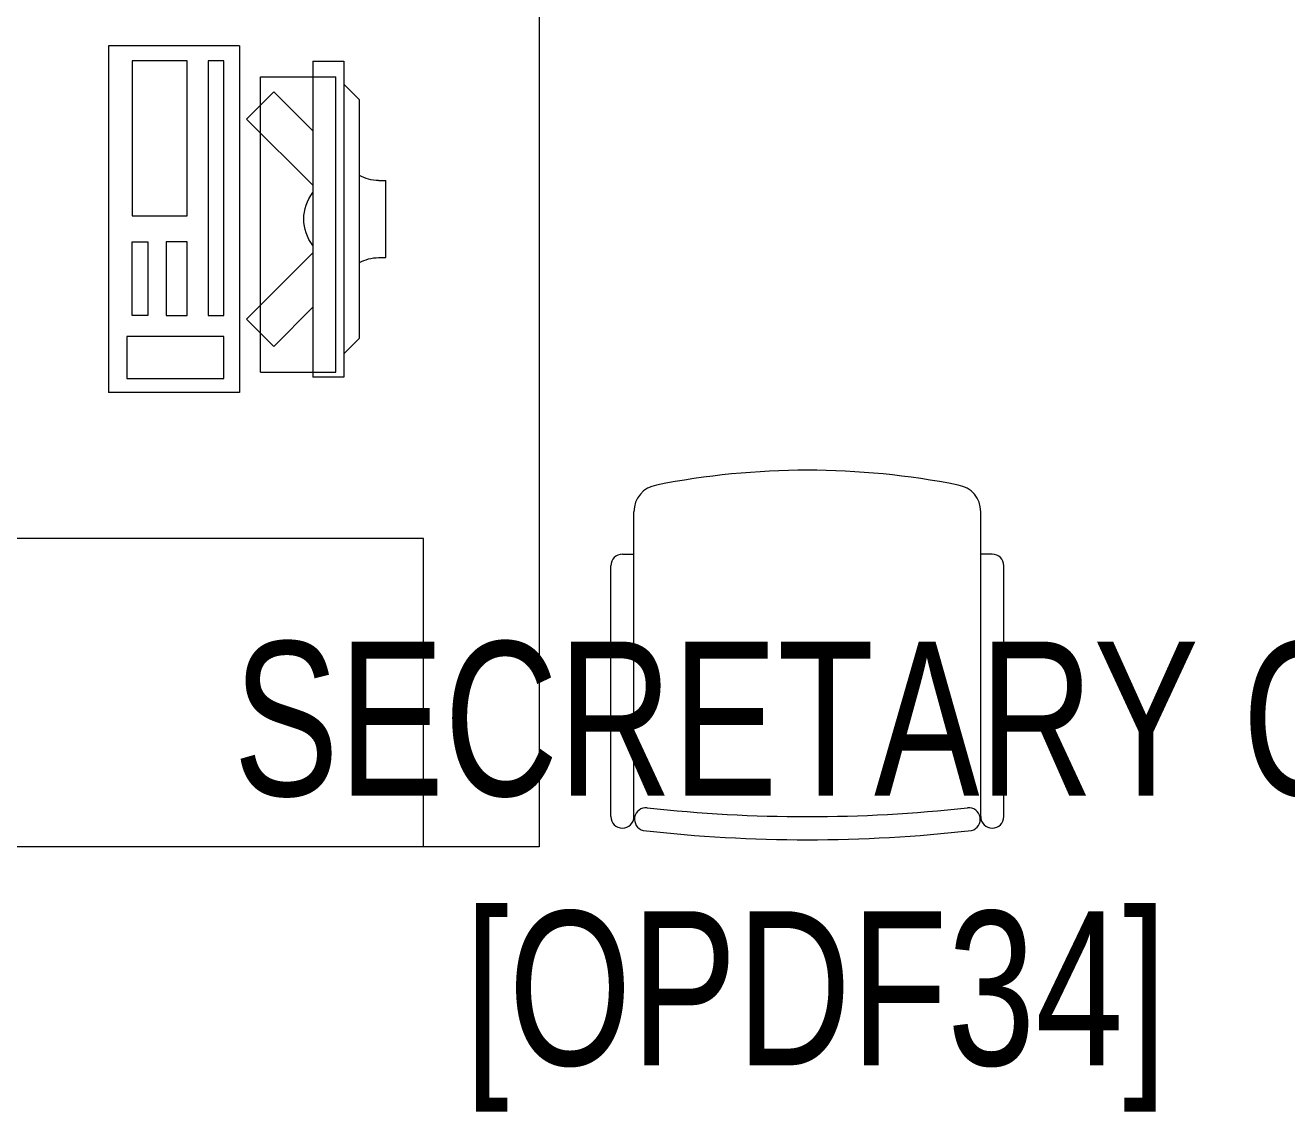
# Model space of a CAD drawing. Header units: millimetres. Extents: x -2143172 to 5255, y -610845 to 279739.
# Drawn here: x -1067644 to -1066007, y -586312 to -584902 of the extents above; entities that cross this region are included whole.
import ezdxf

# ---------------------------------------------------------------- set-up
doc = ezdxf.new("R2010")
doc.units = ezdxf.units.MM
doc.header["$LTSCALE"] = 30
doc.linetypes.add('HIDDEN', pattern=[9.525, 6.35, -3.175])
doc.layers.get('0').update_dxf_attribs({"lineweight": 5})
for name, color, linetype, lineweight in [('72_EGR_BASE_TEXT', 7, 'Continuous', 5), ('dims.', 152, 'Continuous', 5), ('LOADING', 163, 'Continuous', 5)]:
    doc.layers.add(name, color=color, linetype=linetype, lineweight=lineweight)
doc.styles.add('X3G_ENTITY_9EC9', font='swisscl.ttf', dxfattribs={"height": 0.2})
doc.styles.add('X3G_ENTITY_9F38', font='swisscl.ttf', dxfattribs={"height": 0.2})

# ---------------------------------------------------------------- blocks, each defined once
blk = doc.blocks.new('GF21043-P')
at = {"color": 0}
for p, q in [((0.8, 0.75), (-0.8, 0.75)), ((-0.8, 0.75), (-0.8, 0))]:
    blk.add_line(p, q, dxfattribs=at)
at = {"color": 0, "linetype": 'HIDDEN'}
for p, q in [((-0.8, 0.6), (-0.4, 0.6)), ((-0.4, 0.6), (-0.4, 0))]:
    blk.add_line(p, q, dxfattribs=at)
blk = doc.blocks.new('ITCWLS1-P')
for p, q in [((-0.17, 0.45), (-0.17, 0)), ((-0.17, 0.45), (0, 0.45)), ((0, 0.45), (0, 0)), ((-0.2651, 0.43, 0), (-0.3051, 0.43, 0)), ((-0.3051, 0.43, 0), (-0.3051, 0.02, 0)), ((-0.2651, 0.43, 0), (-0.2651, 0.02, 0)), ((-0.1496, 0.4305), (-0.1291, 0.4305)), ((-0.1291, 0.4305), (-0.1291, 0.4089)), ((-0.3251, 0.38, 0), (-0.3051, 0.4, 0)), ((-0.3251, 0.38, 0), (-0.3251, 0.07, 0)), ((-0.3251, 0.07, 0), (-0.3051, 0.05, 0)), ((-0.3051, 0.02, 0), (-0.2651, 0.02, 0)), ((-0.17, 0), (0, 0))]:
    blk.add_line(p, q)
at = {"color": 8, "linetype": 'HIDDEN'}
for p, q in [((-0.197, 0.4094), (-0.295, 0.4094)), ((-0.295, 0.0264), (-0.295, 0.4094)), ((-0.197, 0.0264), (-0.197, 0.4094)), ((-0.197, 0.0264), (-0.295, 0.0264))]:
    blk.add_line(p, q, dxfattribs=at)
at = {"color": 1, "extrusion": (2.48281e-10, 3.18408e-10, -1)}
for p, q in [((-0.2651, 0.3395), (-0.2144, 0.3902)), ((-0.1791, 0.3548), (-0.2144, 0.3902)), ((-0.2651, 0.2688), (-0.1791, 0.3548))]:
    blk.add_line(p, q, dxfattribs=at)
at = {"color": 1}
for p, q in [((-0.3503, 0.275), (-0.3596, 0.275)), ((-0.3596, 0.175), (-0.3596, 0.275)), ((-0.3503, 0.175), (-0.3596, 0.175))]:
    blk.add_line(p, q, dxfattribs=at)
at = {"color": 1, "extrusion": (2.48281e-10, -3.18408e-10, -1)}
for p, q in [((-0.2651, 0.1812), (-0.1791, 0.0952)), ((-0.2651, 0.1105), (-0.2144, 0.0598)), ((-0.1791, 0.0952), (-0.2144, 0.0598))]:
    blk.add_line(p, q, dxfattribs=at)
blk.add_lwpolyline([(-0.1291, 0.4089), (-0.1291, 0.1), (-0.1496, 0.1), (-0.1496, 0.4305)])
for points in [[(-0.1019, 0.4305), (-0.0304, 0.4305), (-0.0304, 0.2294), (-0.1019, 0.2294)], [(-0.1019, 0.1954), (-0.0747, 0.1954), (-0.0747, 0.1), (-0.1019, 0.1)], [(-0.0304, 0.1954), (-0.0508, 0.1954), (-0.0508, 0.1), (-0.0304, 0.1)], [(-0.1496, 0.0727), (-0.0236, 0.0727), (-0.0236, 0.0182), (-0.1496, 0.0182)]]:
    blk.add_lwpolyline(points, close=True)
at = {"color": 250, "linetype": 'Continuous'}
for points in [[(-0.1496, 0.1), (-0.1496, 0.1), (-0.1496, 0.1), (-0.1496, 0.1), (-0.1496, 0.1), (-0.1496, 0.1), (-0.1496, 0.1), (-0.1496, 0.1), (-0.1496, 0.1)], [(-0.1496, 0.1), (-0.1496, 0.1), (-0.1496, 0.1), (-0.1496, 0.1), (-0.1496, 0.1), (-0.1496, 0.1), (-0.1496, 0.1), (-0.1496, 0.1), (-0.1496, 0.1), (-0.1496, 0.1), (-0.1496, 0.1), (-0.1496, 0.1), (-0.1496, 0.1), (-0.1496, 0.1), (-0.1496, 0.1), (-0.1496, 0.1), (-0.1496, 0.1), (-0.1496, 0.1)], [(-0.1496, 0.1), (-0.1496, 0.1), (-0.1496, 0.1), (-0.1496, 0.1), (-0.1496, 0.1), (-0.1496, 0.1), (-0.1496, 0.1), (-0.1496, 0.1), (-0.1496, 0.1), (-0.1496, 0.1)], [(-0.1496, 0.1), (-0.1496, 0.1), (-0.1496, 0.1), (-0.1496, 0.1), (-0.1496, 0.1), (-0.1496, 0.1), (-0.1496, 0.1)], [(-0.1496, 0.1), (-0.1496, 0.1), (-0.1496, 0.1), (-0.1496, 0.1), (-0.1496, 0.1), (-0.1496, 0.1), (-0.1496, 0.1), (-0.1496, 0.1), (-0.1496, 0.1), (-0.1496, 0.1)], [(-0.1496, 0.1), (-0.1496, 0.1), (-0.1496, 0.1), (-0.1496, 0.1), (-0.1496, 0.1), (-0.1496, 0.1), (-0.1496, 0.1), (-0.1496, 0.1), (-0.1496, 0.1), (-0.1496, 0.1), (-0.1496, 0.1), (-0.1496, 0.1), (-0.1496, 0.1), (-0.1496, 0.1), (-0.1496, 0.1)], [(-0.1496, 0.1), (-0.1496, 0.1), (-0.1496, 0.1), (-0.1496, 0.1), (-0.1496, 0.1), (-0.1496, 0.1), (-0.1496, 0.1), (-0.1496, 0.1), (-0.1496, 0.1), (-0.1496, 0.1)], [(-0.1496, 0.1), (-0.1496, 0.1), (-0.1496, 0.1), (-0.1496, 0.1), (-0.1496, 0.1), (-0.1496, 0.1), (-0.1496, 0.1), (-0.1496, 0.1), (-0.1496, 0.1), (-0.1496, 0.1)], [(-0.1496, 0.1), (-0.1496, 0.1), (-0.1496, 0.1), (-0.1496, 0.1), (-0.1496, 0.1), (-0.1496, 0.1), (-0.1496, 0.1), (-0.1496, 0.1), (-0.1496, 0.1), (-0.1496, 0.1), (-0.1496, 0.1), (-0.1496, 0.1), (-0.1496, 0.1), (-0.1496, 0.1), (-0.1496, 0.1), (-0.1496, 0.1), (-0.1496, 0.1), (-0.1496, 0.1), (-0.1496, 0.1), (-0.1496, 0.1), (-0.1496, 0.1), (-0.1496, 0.1), (-0.1496, 0.1), (-0.1496, 0.1), (-0.1496, 0.1), (-0.1496, 0.1), (-0.1496, 0.1), (-0.1496, 0.1), (-0.1496, 0.1), (-0.1496, 0.1), (-0.1496, 0.1), (-0.1496, 0.1), (-0.1496, 0.1), (-0.1496, 0.1), (-0.1496, 0.1), (-0.1496, 0.1), (-0.1496, 0.1), (-0.1496, 0.1), (-0.1496, 0.1), (-0.1496, 0.1), (-0.1496, 0.1), (-0.1496, 0.1), (-0.1496, 0.1), (-0.1496, 0.1), (-0.1496, 0.1), (-0.1496, 0.1), (-0.1496, 0.1), (-0.1496, 0.1), (-0.1496, 0.1), (-0.1496, 0.1), (-0.1496, 0.1), (-0.1496, 0.1), (-0.1496, 0.1), (-0.1496, 0.1)], [(-0.1496, 0.1), (-0.1496, 0.1), (-0.1496, 0.1), (-0.1496, 0.1), (-0.1496, 0.1), (-0.1496, 0.1), (-0.1496, 0.1), (-0.1496, 0.1), (-0.1496, 0.1), (-0.1496, 0.1), (-0.1496, 0.1), (-0.1496, 0.1), (-0.1496, 0.1), (-0.1496, 0.1), (-0.1496, 0.1), (-0.1496, 0.1), (-0.1496, 0.1), (-0.1496, 0.1), (-0.1496, 0.1), (-0.1496, 0.1), (-0.1496, 0.1), (-0.1496, 0.1), (-0.1496, 0.1), (-0.1496, 0.1), (-0.1496, 0.1), (-0.1496, 0.1), (-0.1496, 0.1), (-0.1496, 0.1), (-0.1496, 0.1), (-0.1496, 0.1), (-0.1496, 0.1), (-0.1496, 0.1), (-0.1496, 0.1), (-0.1496, 0.1), (-0.1496, 0.1), (-0.1496, 0.1), (-0.1496, 0.1), (-0.1496, 0.1), (-0.1496, 0.1), (-0.1496, 0.1), (-0.1496, 0.1), (-0.1496, 0.1), (-0.1496, 0.1), (-0.1496, 0.1), (-0.1496, 0.1), (-0.1496, 0.1), (-0.1496, 0.1), (-0.1496, 0.1), (-0.1496, 0.1), (-0.1496, 0.1), (-0.1496, 0.1), (-0.1496, 0.1), (-0.1496, 0.1), (-0.1496, 0.1), (-0.1496, 0.1), (-0.1496, 0.1), (-0.1496, 0.1), (-0.1496, 0.1), (-0.1496, 0.1), (-0.1496, 0.1), (-0.1496, 0.1), (-0.1496, 0.1), (-0.1496, 0.1), (-0.1496, 0.1), (-0.1496, 0.1), (-0.1496, 0.1), (-0.1496, 0.1), (-0.1496, 0.1), (-0.1496, 0.1), (-0.1496, 0.1), (-0.1496, 0.1), (-0.1496, 0.1), (-0.1496, 0.1), (-0.1496, 0.1), (-0.1496, 0.1), (-0.1496, 0.1), (-0.1496, 0.1), (-0.1496, 0.1), (-0.1496, 0.1), (-0.1496, 0.1), (-0.1496, 0.1), (-0.1496, 0.1), (-0.1496, 0.1), (-0.1496, 0.1), (-0.1496, 0.1), (-0.1496, 0.1), (-0.1496, 0.1), (-0.1496, 0.1), (-0.1496, 0.1)], [(-0.1496, 0.1), (-0.1496, 0.1), (-0.1496, 0.1), (-0.1496, 0.1), (-0.1496, 0.1), (-0.1496, 0.1), (-0.1496, 0.1), (-0.1496, 0.1), (-0.1496, 0.1), (-0.1496, 0.1), (-0.1496, 0.1), (-0.1496, 0.1)], [(-0.1496, 0.1), (-0.1496, 0.1), (-0.1496, 0.1), (-0.1496, 0.1), (-0.1496, 0.1), (-0.1496, 0.1), (-0.1496, 0.1)], [(-0.1496, 0.1), (-0.1496, 0.1), (-0.1496, 0.1), (-0.1496, 0.1), (-0.1496, 0.1), (-0.1496, 0.1), (-0.1496, 0.1), (-0.1496, 0.1), (-0.1496, 0.1), (-0.1496, 0.1), (-0.1496, 0.1), (-0.1496, 0.1), (-0.1496, 0.1), (-0.1496, 0.1), (-0.1496, 0.1), (-0.1496, 0.1), (-0.1496, 0.1)], [(-0.1496, 0.1), (-0.1496, 0.1), (-0.1496, 0.1), (-0.1496, 0.1), (-0.1496, 0.1), (-0.1496, 0.1), (-0.1496, 0.1), (-0.1496, 0.1), (-0.1496, 0.1), (-0.1496, 0.1), (-0.1496, 0.1), (-0.1496, 0.1), (-0.1496, 0.1), (-0.1496, 0.1), (-0.1496, 0.1), (-0.1496, 0.1), (-0.1496, 0.1), (-0.1496, 0.1), (-0.1496, 0.1), (-0.1496, 0.1), (-0.1496, 0.1), (-0.1496, 0.1), (-0.1496, 0.1), (-0.1496, 0.1), (-0.1496, 0.1), (-0.1496, 0.1), (-0.1496, 0.1), (-0.1496, 0.1), (-0.1496, 0.1), (-0.1496, 0.1), (-0.1496, 0.1), (-0.1496, 0.1), (-0.1496, 0.1), (-0.1496, 0.1), (-0.1496, 0.1), (-0.1496, 0.1), (-0.1496, 0.1), (-0.1496, 0.1), (-0.1496, 0.1), (-0.1496, 0.1), (-0.1496, 0.1), (-0.1496, 0.1), (-0.1496, 0.1), (-0.1496, 0.1), (-0.1496, 0.1), (-0.1496, 0.1), (-0.1496, 0.1), (-0.1496, 0.1), (-0.1496, 0.1), (-0.1496, 0.1), (-0.1496, 0.1), (-0.1496, 0.1), (-0.1496, 0.1), (-0.1496, 0.1), (-0.1496, 0.1), (-0.1496, 0.1), (-0.1496, 0.1), (-0.1496, 0.1), (-0.1496, 0.1), (-0.1496, 0.1), (-0.1496, 0.1), (-0.1496, 0.1), (-0.1496, 0.1), (-0.1496, 0.1), (-0.1496, 0.1), (-0.1496, 0.1), (-0.1496, 0.1), (-0.1496, 0.1), (-0.1496, 0.1), (-0.1496, 0.1), (-0.1496, 0.1), (-0.1496, 0.1), (-0.1496, 0.1), (-0.1496, 0.1), (-0.1496, 0.1), (-0.1496, 0.1), (-0.1496, 0.1), (-0.1496, 0.1), (-0.1496, 0.1), (-0.1496, 0.1), (-0.1496, 0.1), (-0.1496, 0.1), (-0.1496, 0.1), (-0.1496, 0.1), (-0.1496, 0.1), (-0.1496, 0.1), (-0.1496, 0.1), (-0.1496, 0.1), (-0.1496, 0.1), (-0.1496, 0.1), (-0.1496, 0.1), (-0.1496, 0.1), (-0.1496, 0.1), (-0.1496, 0.1), (-0.1496, 0.1), (-0.1496, 0.1), (-0.1496, 0.1), (-0.1496, 0.1), (-0.1496, 0.1), (-0.1496, 0.1), (-0.1496, 0.1), (-0.1496, 0.1), (-0.1496, 0.1), (-0.1496, 0.1), (-0.1496, 0.1), (-0.1496, 0.1), (-0.1496, 0.1), (-0.1496, 0.1), (-0.1496, 0.1), (-0.1496, 0.1), (-0.1496, 0.1)], [(-0.1496, 0.1), (-0.1496, 0.1), (-0.1496, 0.1), (-0.1496, 0.1), (-0.1496, 0.1), (-0.1496, 0.1), (-0.1496, 0.1), (-0.1496, 0.1)]]:
    blk.add_lwpolyline(points, dxfattribs=at)
for points in [[(-0.1496, 0.1), (-0.1496, 0.1), (-0.1496, 0.1), (-0.1496, 0.1), (-0.1496, 0.1), (-0.1496, 0.1), (-0.1496, 0.1), (-0.1496, 0.1), (-0.1496, 0.1), (-0.1496, 0.1), (-0.1496, 0.1), (-0.1496, 0.1), (-0.1496, 0.1), (-0.1496, 0.1), (-0.1496, 0.1), (-0.1496, 0.1), (-0.1496, 0.1), (-0.1496, 0.1), (-0.1496, 0.1), (-0.1496, 0.1), (-0.1496, 0.1), (-0.1496, 0.1), (-0.1496, 0.1), (-0.1496, 0.1), (-0.1496, 0.1), (-0.1496, 0.1), (-0.1496, 0.1), (-0.1496, 0.1), (-0.1496, 0.1), (-0.1496, 0.1), (-0.1496, 0.1), (-0.1496, 0.1), (-0.1496, 0.1), (-0.1496, 0.1), (-0.1496, 0.1), (-0.1496, 0.1), (-0.1496, 0.1), (-0.1496, 0.1), (-0.1496, 0.1), (-0.1496, 0.1), (-0.1496, 0.1), (-0.1496, 0.1), (-0.1496, 0.1), (-0.1496, 0.1), (-0.1496, 0.1), (-0.1496, 0.1), (-0.1496, 0.1), (-0.1496, 0.1), (-0.1496, 0.1), (-0.1496, 0.1), (-0.1496, 0.1), (-0.1496, 0.1), (-0.1496, 0.1), (-0.1496, 0.1), (-0.1496, 0.1), (-0.1496, 0.1), (-0.1496, 0.1), (-0.1496, 0.1), (-0.1496, 0.1), (-0.1496, 0.1), (-0.1496, 0.1), (-0.1496, 0.1), (-0.1496, 0.1), (-0.1496, 0.1), (-0.1496, 0.1), (-0.1496, 0.1), (-0.1496, 0.1), (-0.1496, 0.1), (-0.1496, 0.1), (-0.1496, 0.1), (-0.1496, 0.1), (-0.1496, 0.1), (-0.1496, 0.1), (-0.1496, 0.1), (-0.1496, 0.1), (-0.1496, 0.1), (-0.1496, 0.1), (-0.1496, 0.1), (-0.1496, 0.1), (-0.1496, 0.1), (-0.1496, 0.1), (-0.1496, 0.1), (-0.1496, 0.1), (-0.1496, 0.1), (-0.1496, 0.1), (-0.1496, 0.1), (-0.1496, 0.1), (-0.1496, 0.1), (-0.1496, 0.1), (-0.1496, 0.1), (-0.1496, 0.1), (-0.1496, 0.1), (-0.1496, 0.1), (-0.1496, 0.1), (-0.1496, 0.1), (-0.1496, 0.1), (-0.1496, 0.1), (-0.1496, 0.1), (-0.1496, 0.1), (-0.1496, 0.1), (-0.1496, 0.1), (-0.1496, 0.1), (-0.1496, 0.1), (-0.1496, 0.1), (-0.1496, 0.1), (-0.1496, 0.1), (-0.1496, 0.1), (-0.1496, 0.1), (-0.1496, 0.1), (-0.1496, 0.1), (-0.1496, 0.1), (-0.1496, 0.1), (-0.1496, 0.1), (-0.1496, 0.1), (-0.1496, 0.1), (-0.1496, 0.1), (-0.1496, 0.1), (-0.1496, 0.1), (-0.1496, 0.1), (-0.1496, 0.1), (-0.1496, 0.1), (-0.1496, 0.1), (-0.1496, 0.1), (-0.1496, 0.1), (-0.1496, 0.1), (-0.1496, 0.1), (-0.1496, 0.1), (-0.1496, 0.1), (-0.1496, 0.1), (-0.1496, 0.1), (-0.1496, 0.1), (-0.1496, 0.1), (-0.1496, 0.1), (-0.1496, 0.1), (-0.1496, 0.1), (-0.1496, 0.1), (-0.1496, 0.1), (-0.1496, 0.1), (-0.1496, 0.1), (-0.1496, 0.1), (-0.1496, 0.1), (-0.1496, 0.1), (-0.1496, 0.1), (-0.1496, 0.1), (-0.1496, 0.1), (-0.1496, 0.1), (-0.1496, 0.1), (-0.1496, 0.1), (-0.1496, 0.1), (-0.1496, 0.1), (-0.1496, 0.1), (-0.1496, 0.1), (-0.1496, 0.1), (-0.1496, 0.1), (-0.1496, 0.1), (-0.1496, 0.1), (-0.1496, 0.1), (-0.1496, 0.1), (-0.1496, 0.1), (-0.1496, 0.1), (-0.1496, 0.1), (-0.1496, 0.1), (-0.1496, 0.1), (-0.1496, 0.1), (-0.1496, 0.1), (-0.1496, 0.1), (-0.1496, 0.1), (-0.1496, 0.1), (-0.1496, 0.1), (-0.1496, 0.1), (-0.1496, 0.1), (-0.1496, 0.1), (-0.1496, 0.1), (-0.1496, 0.1), (-0.1496, 0.1), (-0.1496, 0.1), (-0.1496, 0.1), (-0.1496, 0.1), (-0.1496, 0.1), (-0.1496, 0.1), (-0.1496, 0.1), (-0.1496, 0.1), (-0.1496, 0.1), (-0.1496, 0.1), (-0.1496, 0.1), (-0.1496, 0.1), (-0.1496, 0.1), (-0.1496, 0.1), (-0.1496, 0.1), (-0.1496, 0.1), (-0.1496, 0.1), (-0.1496, 0.1), (-0.1496, 0.1), (-0.1496, 0.1), (-0.1496, 0.1), (-0.1496, 0.1), (-0.1496, 0.1), (-0.1496, 0.1), (-0.1496, 0.1), (-0.1496, 0.1), (-0.1496, 0.1), (-0.1496, 0.1), (-0.1496, 0.1), (-0.1496, 0.1), (-0.1496, 0.1), (-0.1496, 0.1), (-0.1496, 0.1), (-0.1496, 0.1), (-0.1496, 0.1), (-0.1496, 0.1), (-0.1496, 0.1), (-0.1496, 0.1), (-0.1496, 0.1), (-0.1496, 0.1), (-0.1496, 0.1), (-0.1496, 0.1), (-0.1496, 0.1), (-0.1496, 0.1), (-0.1496, 0.1), (-0.1496, 0.1), (-0.1496, 0.1), (-0.1496, 0.1), (-0.1496, 0.1), (-0.1496, 0.1), (-0.1496, 0.1), (-0.1496, 0.1), (-0.1496, 0.1), (-0.1496, 0.1), (-0.1496, 0.1), (-0.1496, 0.1), (-0.1496, 0.1), (-0.1496, 0.1), (-0.1496, 0.1), (-0.1496, 0.1), (-0.1496, 0.1), (-0.1496, 0.1), (-0.1496, 0.1), (-0.1496, 0.1), (-0.1496, 0.1), (-0.1496, 0.1), (-0.1496, 0.1), (-0.1496, 0.1), (-0.1496, 0.1), (-0.1496, 0.1), (-0.1496, 0.1), (-0.1496, 0.1), (-0.1496, 0.1), (-0.1496, 0.1), (-0.1496, 0.1), (-0.1496, 0.1), (-0.1496, 0.1), (-0.1496, 0.1), (-0.1496, 0.1), (-0.1496, 0.1), (-0.1496, 0.1), (-0.1496, 0.1), (-0.1496, 0.1), (-0.1496, 0.1), (-0.1496, 0.1), (-0.1496, 0.1), (-0.1496, 0.1), (-0.1496, 0.1), (-0.1496, 0.1), (-0.1496, 0.1), (-0.1496, 0.1), (-0.1496, 0.1), (-0.1496, 0.1), (-0.1496, 0.1), (-0.1496, 0.1), (-0.1496, 0.1), (-0.1496, 0.1), (-0.1496, 0.1), (-0.1496, 0.1), (-0.1496, 0.1), (-0.1496, 0.1), (-0.1496, 0.1), (-0.1496, 0.1)], [(-0.1496, 0.1), (-0.1496, 0.1), (-0.1496, 0.1), (-0.1496, 0.1), (-0.1496, 0.1), (-0.1496, 0.1), (-0.1496, 0.1), (-0.1496, 0.1), (-0.1496, 0.1), (-0.1496, 0.1), (-0.1496, 0.1), (-0.1496, 0.1), (-0.1496, 0.1), (-0.1496, 0.1), (-0.1496, 0.1), (-0.1496, 0.1), (-0.1496, 0.1), (-0.1496, 0.1), (-0.1496, 0.1), (-0.1496, 0.1), (-0.1496, 0.1), (-0.1496, 0.1), (-0.1496, 0.1), (-0.1496, 0.1), (-0.1496, 0.1), (-0.1496, 0.1), (-0.1496, 0.1), (-0.1496, 0.1), (-0.1496, 0.1), (-0.1496, 0.1), (-0.1496, 0.1), (-0.1496, 0.1), (-0.1496, 0.1), (-0.1496, 0.1), (-0.1496, 0.1), (-0.1496, 0.1), (-0.1496, 0.1), (-0.1496, 0.1), (-0.1496, 0.1), (-0.1496, 0.1), (-0.1496, 0.1), (-0.1496, 0.1), (-0.1496, 0.1), (-0.1496, 0.1), (-0.1496, 0.1), (-0.1496, 0.1), (-0.1496, 0.1), (-0.1496, 0.1), (-0.1496, 0.1), (-0.1496, 0.1), (-0.1496, 0.1), (-0.1496, 0.1), (-0.1496, 0.1), (-0.1496, 0.1), (-0.1496, 0.1), (-0.1496, 0.1), (-0.1496, 0.1), (-0.1496, 0.1), (-0.1496, 0.1), (-0.1496, 0.1), (-0.1496, 0.1), (-0.1496, 0.1), (-0.1496, 0.1), (-0.1496, 0.1), (-0.1496, 0.1), (-0.1496, 0.1), (-0.1496, 0.1), (-0.1496, 0.1), (-0.1496, 0.1), (-0.1496, 0.1), (-0.1496, 0.1), (-0.1496, 0.1), (-0.1496, 0.1), (-0.1496, 0.1), (-0.1496, 0.1), (-0.1496, 0.1), (-0.1496, 0.1), (-0.1496, 0.1), (-0.1496, 0.1), (-0.1496, 0.1), (-0.1496, 0.1), (-0.1496, 0.1), (-0.1496, 0.1), (-0.1496, 0.1), (-0.1496, 0.1), (-0.1496, 0.1), (-0.1496, 0.1), (-0.1496, 0.1), (-0.1496, 0.1), (-0.1496, 0.1), (-0.1496, 0.1), (-0.1496, 0.1), (-0.1496, 0.1), (-0.1496, 0.1), (-0.1496, 0.1), (-0.1496, 0.1), (-0.1496, 0.1), (-0.1496, 0.1), (-0.1496, 0.1), (-0.1496, 0.1), (-0.1496, 0.1), (-0.1496, 0.1), (-0.1496, 0.1), (-0.1496, 0.1), (-0.1496, 0.1), (-0.1496, 0.1), (-0.1496, 0.1), (-0.1496, 0.1), (-0.1496, 0.1), (-0.1496, 0.1), (-0.1496, 0.1), (-0.1496, 0.1), (-0.1496, 0.1), (-0.1496, 0.1), (-0.1496, 0.1), (-0.1496, 0.1), (-0.1496, 0.1), (-0.1496, 0.1), (-0.1496, 0.1), (-0.1496, 0.1), (-0.1496, 0.1), (-0.1496, 0.1), (-0.1496, 0.1), (-0.1496, 0.1), (-0.1496, 0.1), (-0.1496, 0.1), (-0.1496, 0.1), (-0.1496, 0.1), (-0.1496, 0.1), (-0.1496, 0.1), (-0.1496, 0.1), (-0.1496, 0.1), (-0.1496, 0.1), (-0.1496, 0.1), (-0.1496, 0.1), (-0.1496, 0.1), (-0.1496, 0.1), (-0.1496, 0.1), (-0.1496, 0.1), (-0.1496, 0.1), (-0.1496, 0.1), (-0.1496, 0.1), (-0.1496, 0.1), (-0.1496, 0.1), (-0.1496, 0.1), (-0.1496, 0.1), (-0.1496, 0.1), (-0.1496, 0.1), (-0.1496, 0.1), (-0.1496, 0.1), (-0.1496, 0.1), (-0.1496, 0.1), (-0.1496, 0.1), (-0.1496, 0.1), (-0.1496, 0.1), (-0.1496, 0.1), (-0.1496, 0.1), (-0.1496, 0.1), (-0.1496, 0.1), (-0.1496, 0.1), (-0.1496, 0.1), (-0.1496, 0.1), (-0.1496, 0.1), (-0.1496, 0.1), (-0.1496, 0.1), (-0.1496, 0.1), (-0.1496, 0.1), (-0.1496, 0.1), (-0.1496, 0.1), (-0.1496, 0.1), (-0.1496, 0.1), (-0.1496, 0.1), (-0.1496, 0.1), (-0.1496, 0.1), (-0.1496, 0.1), (-0.1496, 0.1), (-0.1496, 0.1), (-0.1496, 0.1), (-0.1496, 0.1), (-0.1496, 0.1), (-0.1496, 0.1), (-0.1496, 0.1), (-0.1496, 0.1), (-0.1496, 0.1), (-0.1496, 0.1), (-0.1496, 0.1), (-0.1496, 0.1), (-0.1496, 0.1), (-0.1496, 0.1), (-0.1496, 0.1), (-0.1496, 0.1), (-0.1496, 0.1), (-0.1496, 0.1), (-0.1496, 0.1), (-0.1496, 0.1), (-0.1496, 0.1), (-0.1496, 0.1), (-0.1496, 0.1), (-0.1496, 0.1), (-0.1496, 0.1), (-0.1496, 0.1), (-0.1496, 0.1), (-0.1496, 0.1), (-0.1496, 0.1), (-0.1496, 0.1), (-0.1496, 0.1), (-0.1496, 0.1), (-0.1496, 0.1), (-0.1496, 0.1), (-0.1496, 0.1), (-0.1496, 0.1), (-0.1496, 0.1), (-0.1496, 0.1), (-0.1496, 0.1)], [(-0.1496, 0.1), (-0.1496, 0.1), (-0.1496, 0.1), (-0.1496, 0.1), (-0.1496, 0.1), (-0.1496, 0.1), (-0.1496, 0.1), (-0.1496, 0.1), (-0.1496, 0.1), (-0.1496, 0.1), (-0.1496, 0.1), (-0.1496, 0.1), (-0.1496, 0.1), (-0.1496, 0.1), (-0.1496, 0.1), (-0.1496, 0.1), (-0.1496, 0.1), (-0.1496, 0.1), (-0.1496, 0.1), (-0.1496, 0.1), (-0.1496, 0.1), (-0.1496, 0.1), (-0.1496, 0.1), (-0.1496, 0.1), (-0.1496, 0.1), (-0.1496, 0.1), (-0.1496, 0.1), (-0.1496, 0.1), (-0.1496, 0.1), (-0.1496, 0.1), (-0.1496, 0.1), (-0.1496, 0.1), (-0.1496, 0.1), (-0.1496, 0.1), (-0.1496, 0.1), (-0.1496, 0.1), (-0.1496, 0.1), (-0.1496, 0.1), (-0.1496, 0.1), (-0.1496, 0.1), (-0.1496, 0.1), (-0.1496, 0.1), (-0.1496, 0.1), (-0.1496, 0.1), (-0.1496, 0.1), (-0.1496, 0.1), (-0.1496, 0.1), (-0.1496, 0.1), (-0.1496, 0.1), (-0.1496, 0.1), (-0.1496, 0.1), (-0.1496, 0.1), (-0.1496, 0.1), (-0.1496, 0.1), (-0.1496, 0.1), (-0.1496, 0.1), (-0.1496, 0.1), (-0.1496, 0.1), (-0.1496, 0.1), (-0.1496, 0.1), (-0.1496, 0.1), (-0.1496, 0.1), (-0.1496, 0.1), (-0.1496, 0.1), (-0.1496, 0.1), (-0.1496, 0.1), (-0.1496, 0.1), (-0.1496, 0.1), (-0.1496, 0.1), (-0.1496, 0.1), (-0.1496, 0.1), (-0.1496, 0.1), (-0.1496, 0.1), (-0.1496, 0.1), (-0.1496, 0.1), (-0.1496, 0.1), (-0.1496, 0.1), (-0.1496, 0.1), (-0.1496, 0.1), (-0.1496, 0.1), (-0.1496, 0.1), (-0.1496, 0.1), (-0.1496, 0.1), (-0.1496, 0.1), (-0.1496, 0.1), (-0.1496, 0.1), (-0.1496, 0.1), (-0.1496, 0.1), (-0.1496, 0.1), (-0.1496, 0.1), (-0.1496, 0.1), (-0.1496, 0.1), (-0.1496, 0.1), (-0.1496, 0.1), (-0.1496, 0.1), (-0.1496, 0.1), (-0.1496, 0.1), (-0.1496, 0.1), (-0.1496, 0.1), (-0.1496, 0.1), (-0.1496, 0.1), (-0.1496, 0.1), (-0.1496, 0.1), (-0.1496, 0.1), (-0.1496, 0.1), (-0.1496, 0.1), (-0.1496, 0.1), (-0.1496, 0.1), (-0.1496, 0.1), (-0.1496, 0.1), (-0.1496, 0.1), (-0.1496, 0.1), (-0.1496, 0.1), (-0.1496, 0.1), (-0.1496, 0.1), (-0.1496, 0.1), (-0.1496, 0.1), (-0.1496, 0.1), (-0.1496, 0.1), (-0.1496, 0.1), (-0.1496, 0.1), (-0.1496, 0.1), (-0.1496, 0.1), (-0.1496, 0.1), (-0.1496, 0.1), (-0.1496, 0.1), (-0.1496, 0.1), (-0.1496, 0.1), (-0.1496, 0.1), (-0.1496, 0.1), (-0.1496, 0.1), (-0.1496, 0.1), (-0.1496, 0.1), (-0.1496, 0.1), (-0.1496, 0.1), (-0.1496, 0.1), (-0.1496, 0.1), (-0.1496, 0.1), (-0.1496, 0.1), (-0.1496, 0.1), (-0.1496, 0.1), (-0.1496, 0.1), (-0.1496, 0.1), (-0.1496, 0.1), (-0.1496, 0.1), (-0.1496, 0.1), (-0.1496, 0.1), (-0.1496, 0.1), (-0.1496, 0.1), (-0.1496, 0.1), (-0.1496, 0.1), (-0.1496, 0.1), (-0.1496, 0.1), (-0.1496, 0.1), (-0.1496, 0.1), (-0.1496, 0.1), (-0.1496, 0.1), (-0.1496, 0.1), (-0.1496, 0.1), (-0.1496, 0.1), (-0.1496, 0.1), (-0.1496, 0.1), (-0.1496, 0.1), (-0.1496, 0.1), (-0.1496, 0.1), (-0.1496, 0.1), (-0.1496, 0.1), (-0.1496, 0.1), (-0.1496, 0.1), (-0.1496, 0.1), (-0.1496, 0.1), (-0.1496, 0.1), (-0.1496, 0.1), (-0.1496, 0.1), (-0.1496, 0.1), (-0.1496, 0.1), (-0.1496, 0.1), (-0.1496, 0.1), (-0.1496, 0.1), (-0.1496, 0.1), (-0.1496, 0.1), (-0.1496, 0.1), (-0.1496, 0.1), (-0.1496, 0.1), (-0.1496, 0.1), (-0.1496, 0.1), (-0.1496, 0.1), (-0.1496, 0.1), (-0.1496, 0.1), (-0.1496, 0.1), (-0.1496, 0.1), (-0.1496, 0.1), (-0.1496, 0.1), (-0.1496, 0.1), (-0.1496, 0.1), (-0.1496, 0.1), (-0.1496, 0.1), (-0.1496, 0.1), (-0.1496, 0.1), (-0.1496, 0.1), (-0.1496, 0.1), (-0.1496, 0.1), (-0.1496, 0.1), (-0.1496, 0.1), (-0.1496, 0.1), (-0.1496, 0.1), (-0.1496, 0.1), (-0.1496, 0.1), (-0.1496, 0.1), (-0.1496, 0.1), (-0.1496, 0.1), (-0.1496, 0.1), (-0.1496, 0.1), (-0.1496, 0.1), (-0.1496, 0.1), (-0.1496, 0.1), (-0.1496, 0.1), (-0.1496, 0.1), (-0.1496, 0.1)]]:
    blk.add_lwpolyline(points, close=True, dxfattribs=at)
at = {"color": 1}
for centre, radius, start, end in [((-0.3503, 0.325), 0.05, 270, 300.3093), ((-0.3089, 0.225), 0.0556, 321.9431, 38.0569), ((-0.3503, 0.125), 0.05, 59.6907, 90)]:
    blk.add_arc(centre, radius, start, end, dxfattribs=at)
blk = doc.blocks.new('GF21016-P')
at = {"color": 0, "extrusion": (-1.24384e-09, -1.20261e-09, -1)}
for p, q in [((0.0128, 0.0179), (0.0128, 0.4136)), ((0.4628, 0.0179), (0.4628, 0.4136)), ((-0.0022, 0.3585), (0.0128, 0.3585)), ((0.4778, 0.3585), (0.4628, 0.3585)), ((-0.0172, 0.0179), (-0.0172, 0.3435)), ((0.4928, 0.0179), (0.4928, 0.3435)), ((0.4778, 0.0029), (0.4778, 0.0029))]:
    blk.add_line(p, q, dxfattribs=at)
for centre, radius, start, end in [((-0.2378, -0.5362), 1.0036, 78.7568, 101.2432), ((-0.0478, 0.4136), 0.035, 0, 80.6557), ((-0.4278, 0.4136), 0.035, 99.3443, 180), ((0.0022, 0.3435), 0.015, 0, 90), ((-0.4778, 0.3435), 0.015, 90, 180), ((0.0022, 0.0179), 0.015, 270, 0), ((0.0022, 0.0179), 0.015, 180, 270), ((-0.0284, 0.0145), 0.015, 284.3864, 95.5209), ((-0.2378, 1.8928), 1.8749, 263.6341, 276.3659), ((-0.4471, 0.0145), 0.015, 84.4791, 255.6136), ((-0.4778, 0.0179), 0.015, 270, 0), ((-0.4778, 0.0179), 0.015, 180, 270), ((-0.2378, 1.8734), 1.8855, 263.5119, 276.4881)]:
    blk.add_arc(centre, radius, start, end, dxfattribs=at)

msp = doc.modelspace()

# ---------------------------------------------------------------- block references
at = {"layer": 'dims.', "extrusion": (1.19929e-18, 8.17187e-07, 1), "xscale": -1000.000000000003, "yscale": 1000.000000000003, "zscale": 1000.000000000003, "rotation": 270}
msp.add_blockref('GF21043-P', (-1067727, -585168.1, -0.4), dxfattribs=at)
at = {"layer": 'LOADING', "extrusion": (2.20203e-06, 2.34751e-05, 1), "xscale": -1000.000000000001, "yscale": 1000.000000000002, "zscale": 1000.000000000003, "rotation": 0.001410763692106798}
msp.add_blockref('ITCWLS1-P', (-1067535.6, -585378.5, -16), dxfattribs=at)
at = {"layer": 'LOADING', "extrusion": (2.67577e-11, 8.17196e-07, -1), "xscale": 1000, "yscale": 1000, "zscale": 1000, "rotation": 359.9999748871168}
msp.add_blockref('GF21016-P', (1066391.2, -585946.9, -0.6), dxfattribs=at)

# ---------------------------------------------------------------- texts
at = {"layer": '72_EGR_BASE_TEXT', "char_height": 200, "attachment_point": 2}
for s, insert, style in [('SECRETARY OFFICE ENT', (-1066109.5, -585701.9, 0.2), 'X3G_ENTITY_9EC9'), ('[OPDF34]', (-1066618, -586051.7, 0.2), 'X3G_ENTITY_9F38')]:
    msp.add_mtext(s, dxfattribs=dict(at, insert=insert, style=style))

doc.saveas('drawing.dxf')
